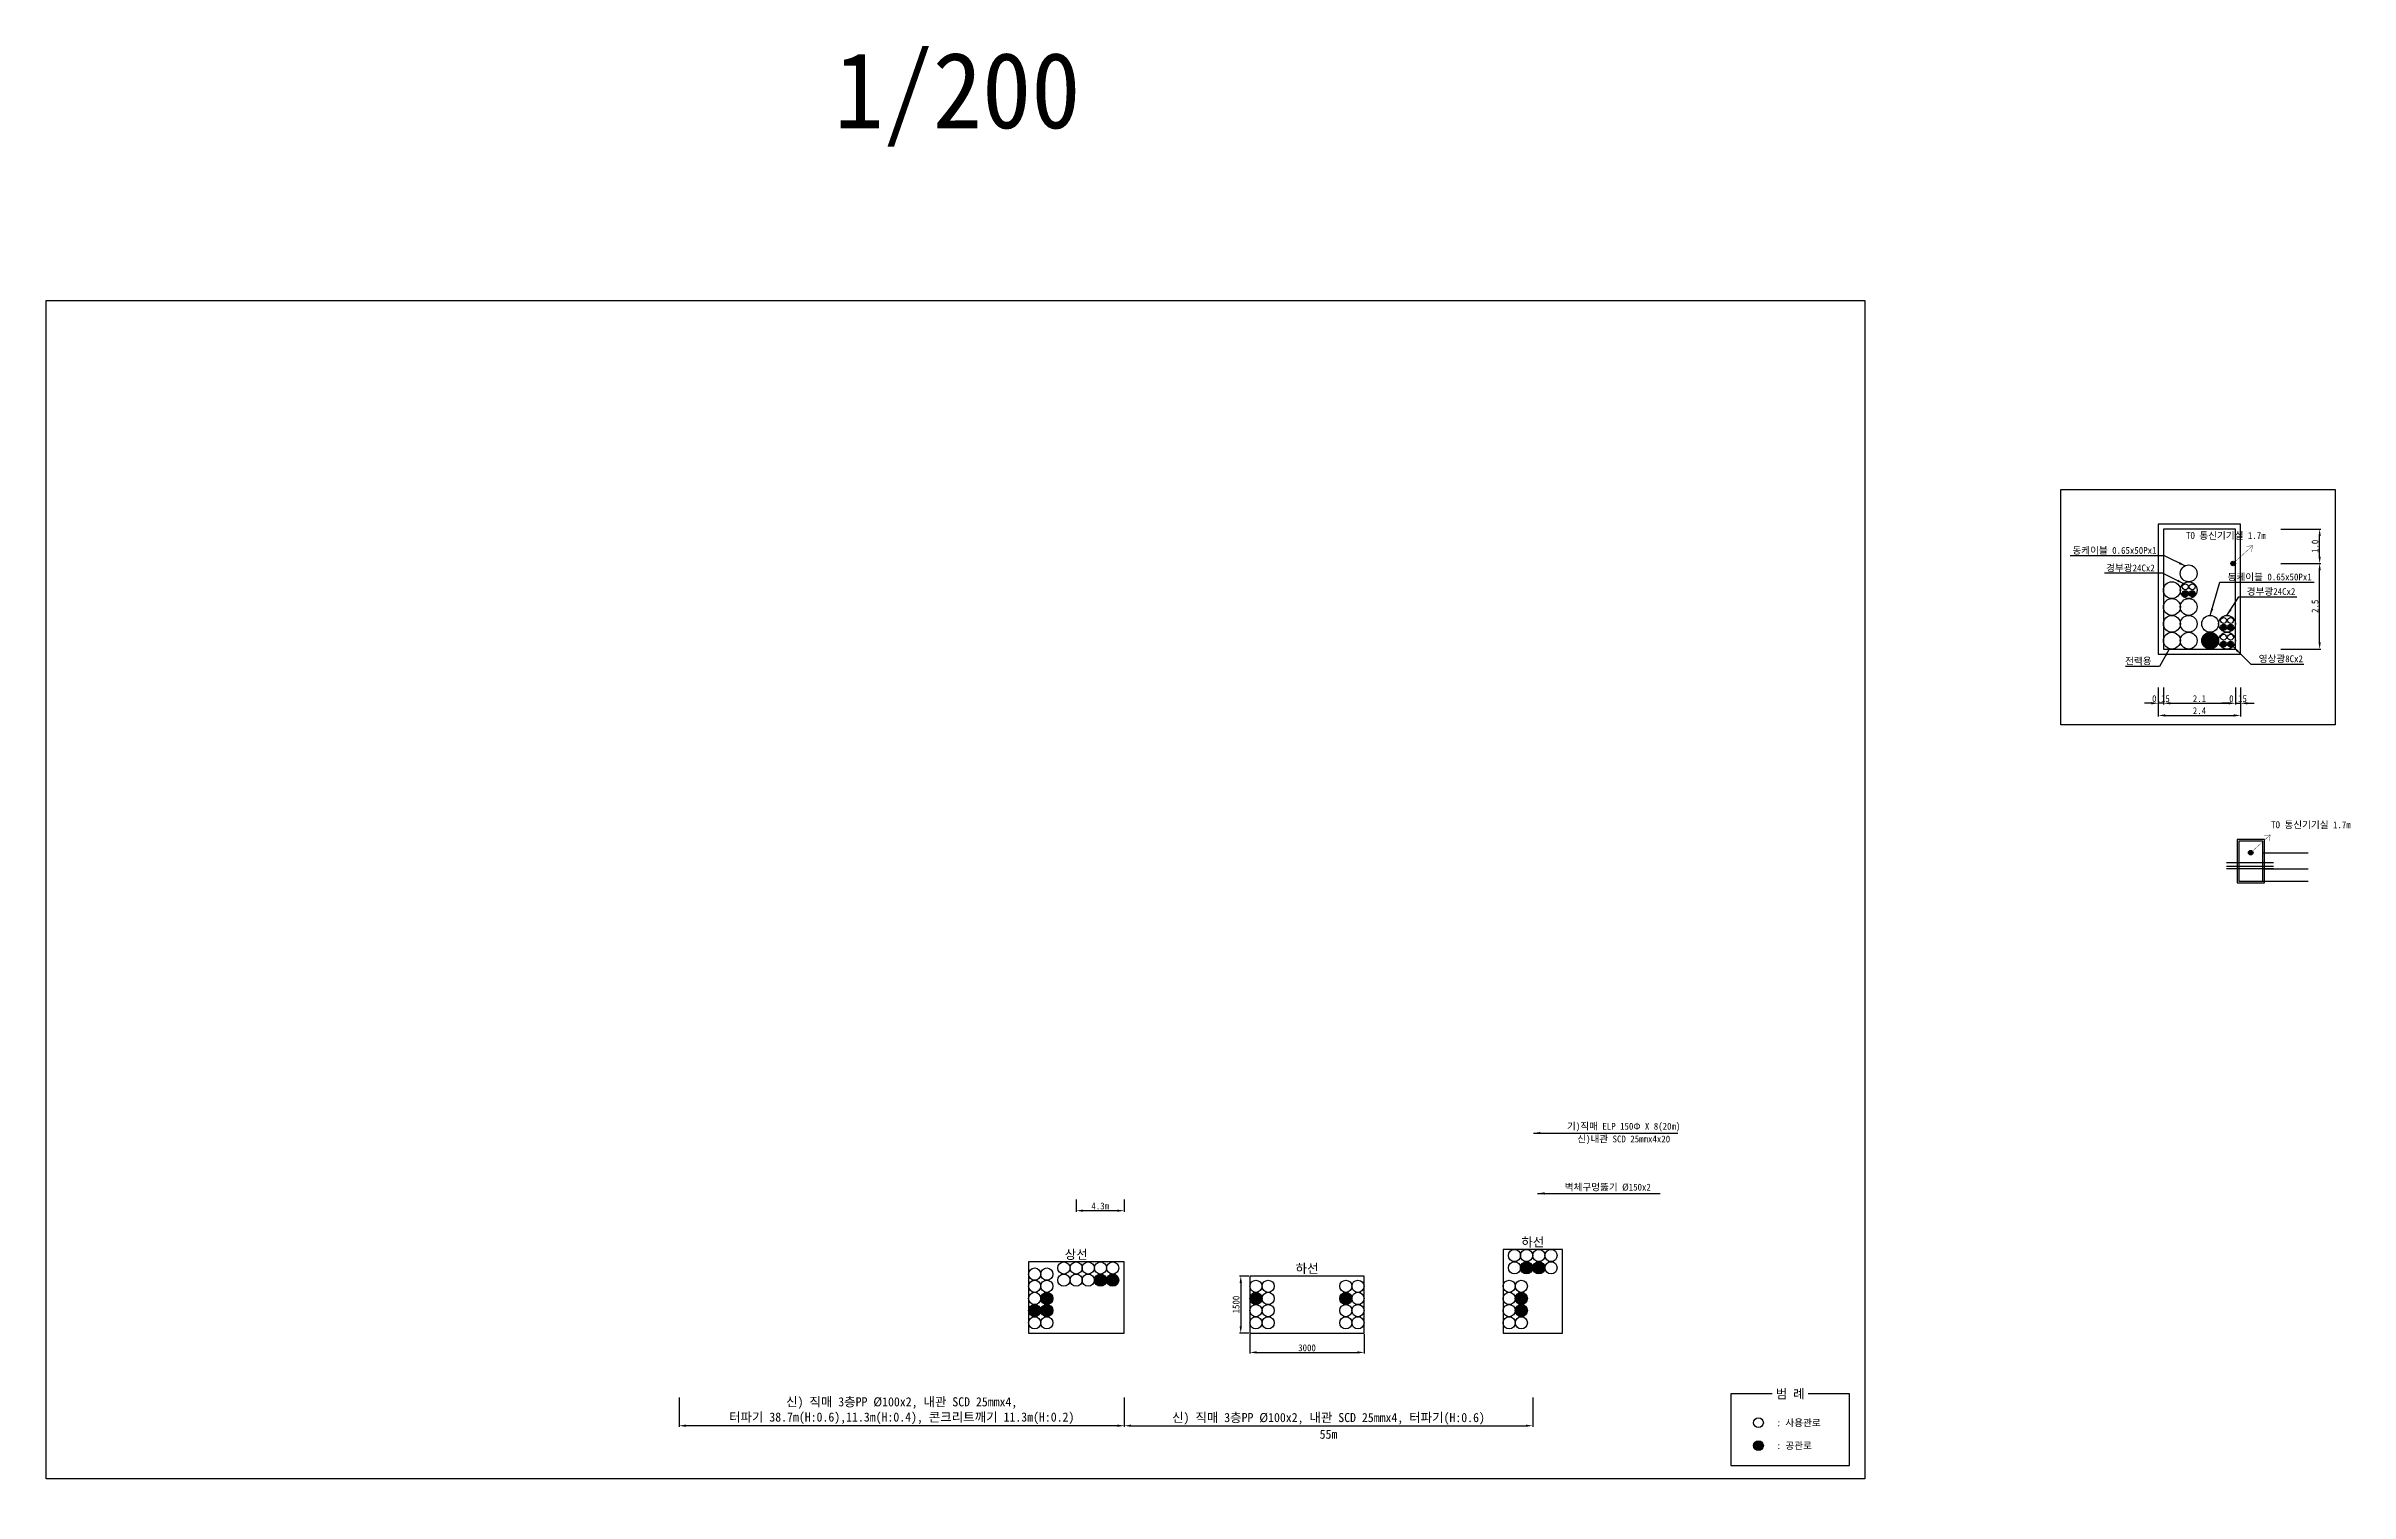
# Model space of a CAD drawing. Extents: x -24986 to -24513, y 27940 to 28142.
# Drawn here: x -24986.1 to -24784.5, y 27950.1 to 28076.8 of the extents above; entities that cross this region are included whole.
import ezdxf
from ezdxf.enums import TextEntityAlignment as Align

# ---------------------------------------------------------------- set-up
doc = ezdxf.new("R2010")
doc.units = 0
doc.header["$MEASUREMENT"] = 0
doc.layers.get('Defpoints').update_dxf_attribs({"linetype": 'CONTINUOUS'})
doc.layers.add('TX-PAPR', color=2, linetype='CONTINUOUS', plot=False)
for name, color, linetype in [('TZ-BASE', 253, 'CONTINUOUS'), ('TZ-DIMS', 1, 'CONTINUOUS'), ('TZ-LEAL', 1, 'CONTINUOUS'), ('TZ-LEAT', 3, 'CONTINUOUS'), ('TZ-LINE', 7, 'CONTINUOUS'), ('TZ-TEX2', 3, 'CONTINUOUS'), ('TZ-TEXT', 6, 'CONTINUOUS')]:
    doc.layers.add(name, color=color, linetype=linetype)
doc.styles.get("Standard").update_dxf_attribs({"font": 'GulimChe.ttf'})
doc.dimstyles.new('D200', dxfattribs={"dimscale": 0.2, "dimtxt": 3, "dimasz": 3, "dimexe": 0.5, "dimexo": 0.5, "dimgap": 0.5, "dimtad": 1, "dimdec": 0, "dimzin": 1, "dimdsep": 46, "dimlunit": 6, "dimtxsty": 'Standard', "dimcen": 1, "dimclrd": 1, "dimclre": 1, "dimclrt": 3, "dimadec": 0, "dimazin": 0, "dimtfac": 1, "dimtdec": 0, "dimtix": 1, "dimtmove": 2, "dimatfit": 3, "dimfxl": 0, "dimtvp": 2, "dimlwd": -1, "dimlwe": -1, "dimarcsym": 0})

# ---------------------------------------------------------------- blocks, each defined once
blk = doc.blocks.new('*D7')
at = {"layer": 'Defpoints', "color": 0, "ltscale": 2}
for p in [(-24880.76, 27969.11), (-24881.56, 27964.11), (-24880.76, 27964.11)]:
    blk.add_point(p, dxfattribs=at)
at = {"layer": 'TZ-DIMS', "color": 1, "ltscale": 2}
for p, q in [((-24880.86, 27969.11), (-24881.66, 27969.11)), ((-24881.56, 27968.51), (-24881.56, 27964.71)), ((-24880.86, 27964.11), (-24881.66, 27964.11))]:
    blk.add_line(p, q, dxfattribs=at)
for points in [[(-24881.66, 27968.51), (-24881.46, 27968.51), (-24881.56, 27969.11)], [(-24881.66, 27964.71), (-24881.46, 27964.71), (-24881.56, 27964.11)]]:
    blk.add_solid(points, dxfattribs=at)
at = {"layer": 'TZ-DIMS', "color": 3, "ltscale": 2, "insert": (-24881.97, 27966.61), "char_height": 0.6, "attachment_point": 5, "rotation": 90}
blk.add_mtext('1500', dxfattribs=at)
blk = doc.blocks.new('*D8')
at = {"layer": 'Defpoints', "color": 0, "ltscale": 2}
for p in [(-24880.76, 27964.11), (-24870.76, 27964.11), (-24870.76, 27962.42)]:
    blk.add_point(p, dxfattribs=at)
at = {"layer": 'TZ-DIMS', "color": 1, "ltscale": 2}
for p, q in [((-24880.76, 27964.01), (-24880.76, 27962.32)), ((-24870.76, 27964.01), (-24870.76, 27962.32)), ((-24880.16, 27962.42), (-24871.36, 27962.42))]:
    blk.add_line(p, q, dxfattribs=at)
for points in [[(-24880.16, 27962.52), (-24880.16, 27962.32), (-24880.76, 27962.42)], [(-24871.36, 27962.52), (-24871.36, 27962.32), (-24870.76, 27962.42)]]:
    blk.add_solid(points, dxfattribs=at)
at = {"layer": 'TZ-DIMS', "color": 3, "ltscale": 2, "insert": (-24875.76, 27962.82), "char_height": 0.6, "attachment_point": 5}
blk.add_mtext('3000', dxfattribs=at)
blk = doc.blocks.new('*D4')
at = {"layer": 'Defpoints', "color": 0, "ltscale": 2}
for p in [(-24895.96, 27975.91), (-24891.76, 27975.91), (-24895.96, 27974.83)]:
    blk.add_point(p, dxfattribs=at)
at = {"layer": 'TZ-DIMS', "color": 1, "ltscale": 2}
for p, q in [((-24895.96, 27975.81), (-24895.96, 27974.73)), ((-24892.36, 27974.83), (-24895.36, 27974.83)), ((-24891.76, 27975.81), (-24891.76, 27974.73))]:
    blk.add_line(p, q, dxfattribs=at)
for points in [[(-24895.36, 27974.93), (-24895.36, 27974.73), (-24895.96, 27974.83)], [(-24892.36, 27974.93), (-24892.36, 27974.73), (-24891.76, 27974.83)]]:
    blk.add_solid(points, dxfattribs=at)
at = {"layer": 'TZ-DIMS', "color": 3, "ltscale": 2, "insert": (-24893.86, 27975.24), "char_height": 0.6, "width": 0.3945, "attachment_point": 5}
blk.add_mtext('4.3m', dxfattribs=at)
blk = doc.blocks.new('*D5')
at = {"layer": 'Defpoints', "color": 0, "ltscale": 2}
for p in [(-24891.76, 27958.58), (-24856, 27958.58), (-24856, 27956)]:
    blk.add_point(p, dxfattribs=at)
at = {"layer": 'TZ-TEXT', "color": 1, "ltscale": 2}
for p, q in [((-24891.76, 27958.48), (-24891.76, 27955.9)), ((-24856, 27958.48), (-24856, 27955.9)), ((-24891.16, 27956), (-24856.6, 27956))]:
    blk.add_line(p, q, dxfattribs=at)
for points in [[(-24891.16, 27956.1), (-24891.16, 27955.9), (-24891.76, 27956)], [(-24856.6, 27956.1), (-24856.6, 27955.9), (-24856, 27956)]]:
    blk.add_solid(points, dxfattribs=at)
at = {"layer": 'TZ-TEXT', "color": 3, "ltscale": 2, "insert": (-24873.88, 27956.61), "char_height": 0.8, "attachment_point": 5}
blk.add_mtext('{\\C6;신) 직매 3층PP Ø100x2, 내관 SCD 25mmx4, 터파기(H:0.6)}', dxfattribs=at)
blk = doc.blocks.new('*D6')
at = {"layer": 'Defpoints', "color": 0, "ltscale": 2}
for p in [(-24930.73, 27958.58), (-24891.76, 27958.58), (-24930.73, 27956)]:
    blk.add_point(p, dxfattribs=at)
at = {"layer": 'TZ-TEXT', "color": 1, "ltscale": 2}
for p, q in [((-24930.73, 27958.48), (-24930.73, 27955.9)), ((-24891.76, 27958.48), (-24891.76, 27955.9)), ((-24892.36, 27956), (-24930.13, 27956))]:
    blk.add_line(p, q, dxfattribs=at)
for points in [[(-24930.13, 27956.1), (-24930.13, 27955.9), (-24930.73, 27956)], [(-24892.36, 27956.1), (-24892.36, 27955.9), (-24891.76, 27956)]]:
    blk.add_solid(points, dxfattribs=at)
at = {"layer": 'TZ-TEXT', "color": 3, "ltscale": 2, "insert": (-24911.24, 27957.32), "char_height": 0.8, "attachment_point": 5}
blk.add_mtext('{\\C6;신) 직매 3층PP Ø100x2, 내관 SCD 25mmx4,\\P터파기 38.7m(H:0.6),11.3m(H:0.4), 콘크리트깨기 11.3m(H:0.2)}', dxfattribs=at)
blk = doc.blocks.new('*D9')
at = {"layer": 'Defpoints', "color": 0}
for p in [(-24790.62, 28031.51), (-24787.12, 28031.51), (-24790.62, 28024.01)]:
    blk.add_point(p, dxfattribs=at)
at = {"layer": 'TZ-LINE', "color": 1}
for p, q in [((-24790.52, 28031.51), (-24787.02, 28031.51)), ((-24787.12, 28024.61), (-24787.12, 28030.91)), ((-24790.52, 28024.01), (-24787.02, 28024.01))]:
    blk.add_line(p, q, dxfattribs=at)
for points in [[(-24787.22, 28030.91), (-24787.02, 28030.91), (-24787.12, 28031.51)], [(-24787.22, 28024.61), (-24787.02, 28024.61), (-24787.12, 28024.01)]]:
    blk.add_solid(points, dxfattribs=at)
at = {"layer": 'TZ-LINE', "color": 3, "insert": (-24787.52, 28027.76), "char_height": 0.6, "width": 1.1387, "attachment_point": 5, "rotation": 90}
blk.add_mtext('2.5', dxfattribs=at)
blk = doc.blocks.new('*D10')
at = {"layer": 'Defpoints', "color": 0}
for p in [(-24790.62, 28034.51), (-24787.12, 28034.51), (-24790.62, 28031.51)]:
    blk.add_point(p, dxfattribs=at)
at = {"layer": 'TZ-LINE', "color": 1}
for p, q in [((-24790.52, 28034.51), (-24787.02, 28034.51)), ((-24787.12, 28032.11), (-24787.12, 28033.91)), ((-24790.52, 28031.51), (-24787.02, 28031.51))]:
    blk.add_line(p, q, dxfattribs=at)
for points in [[(-24787.22, 28033.91), (-24787.02, 28033.91), (-24787.12, 28034.51)], [(-24787.22, 28032.11), (-24787.02, 28032.11), (-24787.12, 28031.51)]]:
    blk.add_solid(points, dxfattribs=at)
at = {"layer": 'TZ-LINE', "color": 3, "insert": (-24787.52, 28033.01), "char_height": 0.6, "attachment_point": 5, "rotation": 90}
blk.add_mtext('1.0', dxfattribs=at)
blk = doc.blocks.new('*D11')
at = {"layer": 'Defpoints', "color": 0}
for p in [(-24801.24, 28020.74), (-24800.79, 28020.74), (-24801.24, 28019.27)]:
    blk.add_point(p, dxfattribs=at)
at = {"layer": 'TZ-LINE', "color": 1}
for p, q in [((-24801.24, 28020.64), (-24801.24, 28019.17)), ((-24800.79, 28020.64), (-24800.79, 28019.17)), ((-24801.84, 28019.27), (-24802.44, 28019.27)), ((-24800.79, 28019.27), (-24801.24, 28019.27)), ((-24800.19, 28019.27), (-24799.59, 28019.27))]:
    blk.add_line(p, q, dxfattribs=at)
for points in [[(-24801.84, 28019.37), (-24801.84, 28019.17), (-24801.24, 28019.27)], [(-24800.19, 28019.37), (-24800.19, 28019.17), (-24800.79, 28019.27)]]:
    blk.add_solid(points, dxfattribs=at)
at = {"layer": 'TZ-LINE', "color": 3, "insert": (-24801.01, 28019.67), "char_height": 0.6, "attachment_point": 5}
blk.add_mtext('0.15', dxfattribs=at)
blk = doc.blocks.new('*D12')
at = {"layer": 'Defpoints', "color": 0}
for p in [(-24800.79, 28020.74), (-24794.49, 28020.74), (-24794.49, 28019.27)]:
    blk.add_point(p, dxfattribs=at)
at = {"layer": 'TZ-LINE', "color": 1}
for p, q in [((-24800.79, 28020.64), (-24800.79, 28019.17)), ((-24794.49, 28020.64), (-24794.49, 28019.17)), ((-24800.19, 28019.27), (-24795.09, 28019.27))]:
    blk.add_line(p, q, dxfattribs=at)
for points in [[(-24800.19, 28019.37), (-24800.19, 28019.17), (-24800.79, 28019.27)], [(-24795.09, 28019.37), (-24795.09, 28019.17), (-24794.49, 28019.27)]]:
    blk.add_solid(points, dxfattribs=at)
at = {"layer": 'TZ-LINE', "color": 3, "insert": (-24797.64, 28019.67), "char_height": 0.6, "attachment_point": 5}
blk.add_mtext('2.1', dxfattribs=at)
blk = doc.blocks.new('*D13')
at = {"layer": 'Defpoints', "color": 0}
for p in [(-24794.49, 28020.74), (-24794.04, 28020.74), (-24794.04, 28019.27)]:
    blk.add_point(p, dxfattribs=at)
at = {"layer": 'TZ-LINE', "color": 1}
for p, q in [((-24794.49, 28020.64), (-24794.49, 28019.17)), ((-24794.04, 28020.64), (-24794.04, 28019.17)), ((-24795.09, 28019.27), (-24795.69, 28019.27)), ((-24794.49, 28019.27), (-24794.04, 28019.27)), ((-24793.44, 28019.27), (-24792.84, 28019.27))]:
    blk.add_line(p, q, dxfattribs=at)
for points in [[(-24795.09, 28019.37), (-24795.09, 28019.17), (-24794.49, 28019.27)], [(-24793.44, 28019.37), (-24793.44, 28019.17), (-24794.04, 28019.27)]]:
    blk.add_solid(points, dxfattribs=at)
at = {"layer": 'TZ-LINE', "color": 3, "insert": (-24794.26, 28019.67), "char_height": 0.6, "attachment_point": 5}
blk.add_mtext('0.15', dxfattribs=at)
blk = doc.blocks.new('*D14')
at = {"layer": 'Defpoints', "color": 0}
for p in [(-24801.24, 28020.74), (-24794.04, 28020.74), (-24794.04, 28018.2)]:
    blk.add_point(p, dxfattribs=at)
at = {"layer": 'TZ-LINE', "color": 1}
for p, q in [((-24801.24, 28020.64), (-24801.24, 28018.1)), ((-24794.04, 28020.64), (-24794.04, 28018.1)), ((-24800.64, 28018.2), (-24794.64, 28018.2))]:
    blk.add_line(p, q, dxfattribs=at)
for points in [[(-24800.64, 28018.3), (-24800.64, 28018.1), (-24801.24, 28018.2)], [(-24794.64, 28018.3), (-24794.64, 28018.1), (-24794.04, 28018.2)]]:
    blk.add_solid(points, dxfattribs=at)
at = {"layer": 'TZ-LINE', "color": 3, "insert": (-24797.64, 28018.61), "char_height": 0.6, "attachment_point": 5}
blk.add_mtext('2.4', dxfattribs=at)

msp = doc.modelspace()

# ---------------------------------------------------------------- hatches: boundary and pattern name
at = {"layer": 'TZ-LINE'}
h = msp.add_hatch(color=256, dxfattribs=at)
h.dxf.hatch_style = 1
h.paths.add_polyline_path([(-24793.35, 28006.18, 1), (-24792.95, 28006.18, 1)])
at = {"layer": 'TZ-LINE', "ltscale": 2}
h = msp.add_hatch(color=256, dxfattribs=at)
h.dxf.hatch_style = 1
h.paths.add_polyline_path([(-24857.07, 27969.83, 1), (-24856, 27969.83, 1)])
h = msp.add_hatch(color=256, dxfattribs=at)
h.dxf.hatch_style = 1
h.paths.add_polyline_path([(-24856, 27969.83, 1), (-24854.94, 27969.83, 1)])
h = msp.add_hatch(color=256, dxfattribs=at)
h.dxf.hatch_style = 1
h.paths.add_polyline_path([(-24894.37, 27968.75, 1), (-24893.31, 27968.75, 1)])
h = msp.add_hatch(color=256, dxfattribs=at)
h.dxf.hatch_style = 1
h.paths.add_polyline_path([(-24893.31, 27968.75, 1), (-24892.24, 27968.75, 1)])
h = msp.add_hatch(color=256, dxfattribs=at)
h.dxf.hatch_style = 1
h.paths.add_polyline_path([(-24900.13, 27966.08, 1), (-24899.07, 27966.08, 1)])
h = msp.add_hatch(color=256, dxfattribs=at)
h.dxf.hatch_style = 1
h.paths.add_polyline_path([(-24899.07, 27967.15, 1), (-24898, 27967.15, 1)])
h = msp.add_hatch(color=256, dxfattribs=at)
h.dxf.hatch_style = 1
h.paths.add_polyline_path([(-24899.07, 27966.08, 1), (-24898, 27966.08, 1)])
h = msp.add_hatch(color=256, dxfattribs=at)
h.dxf.hatch_style = 1
h.paths.add_polyline_path([(-24880.76, 27967.15, 1), (-24879.7, 27967.15, 1)])
h = msp.add_hatch(color=256, dxfattribs=at)
h.dxf.hatch_style = 1
h.paths.add_polyline_path([(-24872.9, 27967.15, 1), (-24871.83, 27967.15, 1)])
h = msp.add_hatch(color=256, dxfattribs=at)
h.dxf.hatch_style = 1
h.paths.add_polyline_path([(-24857.53, 27967.15, 1), (-24856.46, 27967.15, 1)])
h = msp.add_hatch(color=256, dxfattribs=at)
h.dxf.hatch_style = 1
h.paths.add_polyline_path([(-24857.53, 27966.08, 1), (-24856.46, 27966.08, 1)])
h = msp.add_hatch(color=256, dxfattribs=at)
h.dxf.hatch_style = 1
h.paths.add_polyline_path([(-24836.66, 27954.26, 1), (-24835.81, 27954.26, 1)])

# ---------------------------------------------------------------- linework, layer by layer
at = {"layer": 'TX-PAPR'}
msp.add_lwpolyline([(-24986.14, 28054.55), (-24826.94, 28054.55), (-24826.94, 27951.35), (-24986.14, 27951.35)], close=True, dxfattribs=at)
at = {"layer": 'TZ-BASE'}
for p, q in [((-24791.16, 28005.3), (-24795.28, 28005.3)), ((-24791.16, 28004.98), (-24795.28, 28004.98)), ((-24791.16, 28004.78), (-24795.28, 28004.78))]:
    msp.add_line(p, q, dxfattribs=at)
at = {"layer": 'TZ-LINE'}
for points in [[(-24794.35, 28003.53), (-24791.95, 28003.53), (-24791.95, 28007.33), (-24794.35, 28007.33)], [(-24794.2, 28003.68), (-24792.1, 28003.68), (-24792.1, 28007.18), (-24794.2, 28007.18)]]:
    msp.add_lwpolyline(points, close=True, dxfattribs=at)
at = {"layer": 'TZ-LINE', "const_width": 0.03}
for points in [[(-24793.15, 28006.18), (-24791.44, 28007.74)], [(-24791.99, 28007.68), (-24791.44, 28007.74), (-24791.55, 28007.2)]]:
    msp.add_lwpolyline(points, dxfattribs=at)
at = {"layer": 'TZ-LINE'}
for points in [[(-24792.1, 28006.18), (-24788.12, 28006.18)], [(-24792.1, 28004.78), (-24788.12, 28004.78)], [(-24792.1, 28003.68), (-24788.12, 28003.68)]]:
    msp.add_lwpolyline(points, dxfattribs=at)
at = {"layer": 'TZ-LINE', "ltscale": 2, "elevation": 0.31}
for points in [[(-24900.13, 27964.11), (-24891.78, 27964.11), (-24891.78, 27970.35), (-24900.13, 27970.35)], [(-24858.6, 27964.11), (-24853.41, 27964.11), (-24853.41, 27971.43), (-24858.6, 27971.43)], [(-24880.76, 27964.11), (-24870.76, 27964.11), (-24870.76, 27969.11), (-24880.76, 27969.11)]]:
    msp.add_lwpolyline(points, close=True, dxfattribs=at)
msp.add_lwpolyline([(-24835.05, 27958.8), (-24838.67, 27958.8), (-24838.67, 27952.53), (-24828.26, 27952.53), (-24828.26, 27958.8), (-24831.88, 27958.8)], dxfattribs=at)
at = {"layer": 'TZ-LINE'}
msp.add_circle((-24793.15, 28006.18), 0.2, dxfattribs=at)
at = {"layer": 'TZ-LINE', "ltscale": 2}
for centre, radius in [((-24899.6, 27969.28, 0.31), 0.533), ((-24898.53, 27969.28, 0.31), 0.533), ((-24897.04, 27969.81, 0.31), 0.533), ((-24895.97, 27969.81, 0.31), 0.533), ((-24894.91, 27969.81, 0.31), 0.533), ((-24893.84, 27969.81, 0.31), 0.533), ((-24892.77, 27969.81, 0.31), 0.533), ((-24857.6, 27970.9, 0.31), 0.533), ((-24857.6, 27969.83, 0.31), 0.533), ((-24856.54, 27970.9, 0.31), 0.533), ((-24856.54, 27969.83, 0.31), 0.533), ((-24855.47, 27970.9, 0.31), 0.533), ((-24855.47, 27969.83, 0.31), 0.533), ((-24854.4, 27970.9, 0.31), 0.533), ((-24854.4, 27969.83, 0.31), 0.533), ((-24899.6, 27968.21, 0.31), 0.533), ((-24898.53, 27968.21, 0.31), 0.533), ((-24897.04, 27968.75, 0.31), 0.533), ((-24895.97, 27968.75, 0.31), 0.533), ((-24894.91, 27968.75, 0.31), 0.533), ((-24893.84, 27968.75, 0.31), 0.533), ((-24892.77, 27968.75, 0.31), 0.533), ((-24880.23, 27968.21, 0.31), 0.533), ((-24879.16, 27968.21, 0.31), 0.533), ((-24872.36, 27968.21, 0.31), 0.533), ((-24871.3, 27968.21, 0.31), 0.533), ((-24858.06, 27968.21, 0.31), 0.533), ((-24857, 27968.21, 0.31), 0.533), ((-24899.6, 27967.15, 0.31), 0.533), ((-24899.6, 27966.08, 0.31), 0.533), ((-24898.53, 27967.15, 0.31), 0.533), ((-24898.53, 27966.08, 0.31), 0.533), ((-24880.23, 27967.15, 0.31), 0.533), ((-24880.23, 27966.08, 0.31), 0.533), ((-24879.16, 27967.15, 0.31), 0.533), ((-24879.16, 27966.08, 0.31), 0.533), ((-24872.36, 27967.15, 0.31), 0.533), ((-24872.36, 27966.08, 0.31), 0.533), ((-24871.3, 27967.15, 0.31), 0.533), ((-24871.3, 27966.08, 0.31), 0.533), ((-24858.06, 27967.15, 0.31), 0.533), ((-24858.06, 27966.08, 0.31), 0.533), ((-24857, 27967.15, 0.31), 0.533), ((-24857, 27966.08, 0.31), 0.533), ((-24899.6, 27965.01, 0.31), 0.533), ((-24898.53, 27965.01, 0.31), 0.533), ((-24880.23, 27965.01, 0.31), 0.533), ((-24879.16, 27965.01, 0.31), 0.533), ((-24872.36, 27965.01, 0.31), 0.533), ((-24871.3, 27965.01, 0.31), 0.533), ((-24858.06, 27965.01, 0.31), 0.533), ((-24857, 27965.01, 0.31), 0.533), ((-24836.24, 27956.26, 0.31), 0.427), ((-24836.24, 27954.26, 0.31), 0.427)]:
    msp.add_circle(centre, radius, dxfattribs=at)

# ---------------------------------------------------------------- texts
at = {"layer": 'TZ-LEAT'}
msp.add_text('기)직매 ELP 150Φ X 8(20m)', height=0.6, dxfattribs=at).set_placement((-24848.04, 27982.19, 0.31), align=Align.MIDDLE)
at = {"layer": 'TZ-TEX2'}
for s, height, p in [('1/200', 6.667, (-24906.36, 28072.41)), ('하선', 0.8, (-24856, 27972.1, 0.31)), ('상선', 0.8, (-24895.96, 27971.01, 0.31)), ('하선', 0.8, (-24875.76, 27969.78, 0.31)), ('범 례', 0.8, (-24833.47, 27958.8, 0.31))]:
    msp.add_text(s, height=height, dxfattribs=at).set_placement(p, align=Align.MIDDLE)
for s, p in [(': 사용관로', (-24834.66, 27956.26, 0.31)), (': 공관로', (-24834.66, 27954.26, 0.31))]:
    msp.add_text(s, height=0.6, dxfattribs=at).set_placement(p, align=Align.MIDDLE_LEFT)
at = {"layer": 'TZ-TEXT'}
for s, p in [('TO 통신기기실 1.7m', (-24787.88, 28008.64, 0)), ('신)내관 SCD 25mmx4x20', (-24848.04, 27981.08, 0.31))]:
    msp.add_text(s, height=0.6, rotation=359.9482, dxfattribs=at).set_placement(p, align=Align.MIDDLE)
msp.add_text('벽체구멍뚫기 Ø150x2', height=0.6, rotation=359.9482, dxfattribs=at).set_placement((-24853.2, 27976.9, 0.31), align=Align.MIDDLE_LEFT)
at = {"layer": 'TZ-TEXT', "ltscale": 2, "insert": (-24873.88, 27955.25, 0.31), "char_height": 0.8, "attachment_point": 5}
msp.add_mtext('55m', dxfattribs=at)

# ---------------------------------------------------------------- dimensions: what is measured, and where the dimension line sits
at = {"layer": 'TZ-DIMS', "ltscale": 2}
for base, p1, p2, text, picture, middle in [((-24895.96, 27974.83, 0.31), (-24891.76, 27975.91, 0.31), (-24895.96, 27975.91, 0.31), '<>.3m', '*D4', (-24893.86, 27975.24, 0.31)), ((-24870.76, 27962.42, 0.31), (-24880.76, 27964.11, 0.31), (-24870.76, 27964.11, 0.31), '3000', '*D8', (-24875.76, 27962.82, 0.31))]:
    dim = msp.add_linear_dim(base=base, p1=p1, p2=p2, text=text, dimstyle='D200', dxfattribs=at)
    dim.commit()
    dim.dimension.update_dxf_attribs({"geometry": picture, "text_midpoint": middle})
dim = msp.add_linear_dim(base=(-24881.56, 27964.11, 0.46), p1=(-24880.76, 27969.11, 0.46), p2=(-24880.76, 27964.11, 0.46), angle=90, text='1500', dimstyle='D200', dxfattribs=at)
dim.commit()
dim.dimension.update_dxf_attribs({"geometry": '*D7', "text_midpoint": (-24881.97, 27966.61, 0.46)})
at = {"layer": 'TZ-TEXT', "ltscale": 2}
for base, p2, text, picture, middle in [((-24930.73, 27956, 0.31), (-24930.73, 27958.58, 0.31), '{\\C6;신) 직매 3층PP Ø100x2, 내관 SCD 25mmx4,\\P터파기 38.7m(H:0.6),11.3m(H:0.4), 콘크리트깨기 11.3m(H:0.2)}', '*D6', (-24911.24, 27957.32, 0.31)), ((-24856, 27956, 0.31), (-24856, 27958.58, 0.31), '{\\C6;신) 직매 3층PP Ø100x2, 내관 SCD 25mmx4, 터파기(H:0.6)}', '*D5', (-24873.88, 27956.61, 0.31))]:
    dim = msp.add_linear_dim(base=base, p1=(-24891.76, 27958.58, 0.31), p2=p2, text=text, dimstyle='D200', override={"dimtxt": 4}, dxfattribs=at)
    dim.commit()
    dim.dimension.update_dxf_attribs({"geometry": picture, "text_midpoint": middle})

# ---------------------------------------------------------------- leaders
at = {"layer": 'TZ-LEAL'}
for points in [[(-24855.93, 27981.63, 0.31), (-24843.29, 27981.63)], [(-24855.57, 27976.34, 0.31), (-24844.86, 27976.34, 0)]]:
    msp.add_leader(points, dimstyle='D200', dxfattribs=at)

# ---------------------------------------------------------------- wipeouts: each hides what was drawn before it
msp.add_wipeout([(-24809.77, 28037.98), (-24809.77, 28017.39), (-24785.75, 28017.39), (-24785.75, 28037.98)]).dxf.layer = 'TX-PAPR'

# ---------------------------------------------------------------- next in the draw order: hatches: boundary and pattern name
at = {"layer": 'TZ-LINE'}
h = msp.add_hatch(color=256, dxfattribs=at)
h.dxf.hatch_style = 1
h.paths.add_polyline_path([(-24794.89, 28031.51, 1), (-24794.49, 28031.51, 1)])
h = msp.add_hatch(color=256, dxfattribs=at)
h.dxf.hatch_style = 1
h.paths.add_polyline_path([(-24799.14, 28028.87, 1), (-24798.62, 28028.87, 1)])
h = msp.add_hatch(color=256, dxfattribs=at)
h.dxf.hatch_style = 1
h.paths.add_polyline_path([(-24798.02, 28028.87, -1), (-24798.53, 28028.87, -1)])
at = {"layer": 'TZ-LINE', "ltscale": 2}
h = msp.add_hatch(color=256, dxfattribs=at)
h.dxf.hatch_style = 1
h.paths.add_polyline_path([(-24795.96, 28024.75, 1), (-24797.44, 28024.75, 1)])
at = {"layer": 'TZ-LINE'}
h = msp.add_hatch(color=256, dxfattribs=at)
h.dxf.hatch_style = 1
h.paths.add_polyline_path([(-24795.79, 28025.92, 1), (-24795.27, 28025.92, 1)])
h = msp.add_hatch(color=256, dxfattribs=at)
h.dxf.hatch_style = 1
h.paths.add_polyline_path([(-24795.79, 28024.44, 1), (-24795.27, 28024.44, 1)])
h = msp.add_hatch(color=256, dxfattribs=at)
h.dxf.hatch_style = 1
h.paths.add_polyline_path([(-24794.67, 28025.92, -1), (-24795.18, 28025.92, -1)])
h = msp.add_hatch(color=256, dxfattribs=at)
h.dxf.hatch_style = 1
h.paths.add_polyline_path([(-24794.67, 28024.44, -1), (-24795.18, 28024.44, -1)])

# ---------------------------------------------------------------- next in the draw order: linework, layer by layer
for points in [[(-24801.24, 28023.56), (-24794.04, 28023.56), (-24794.04, 28034.96), (-24801.24, 28034.96)], [(-24800.79, 28024.01), (-24794.49, 28024.01), (-24794.49, 28034.51), (-24800.79, 28034.51)]]:
    msp.add_lwpolyline(points, close=True, dxfattribs=at)
at = {"layer": 'TZ-LINE', "const_width": 0.03}
for points in [[(-24794.69, 28031.51), (-24792.98, 28033.07)], [(-24793.53, 28033.01), (-24792.98, 28033.07), (-24793.09, 28032.53)]]:
    msp.add_lwpolyline(points, dxfattribs=at)
at = {"layer": 'TZ-LINE', "ltscale": 2}
for centre, radius in [((-24798.58, 28030.64), 0.737), ((-24800.05, 28029.17), 0.737), ((-24800.05, 28027.7), 0.737), ((-24798.58, 28029.17), 0.737), ((-24798.58, 28027.7), 0.737), ((-24798.88, 28029.47), 0.259), ((-24798.88, 28028.87), 0.259), ((-24798.27, 28029.47), 0.259), ((-24798.27, 28028.87), 0.259), ((-24800.05, 28026.22), 0.737), ((-24798.58, 28026.22), 0.737), ((-24796.7, 28026.22), 0.737), ((-24795.23, 28026.22), 0.737), ((-24795.53, 28026.52), 0.259), ((-24794.92, 28026.52), 0.259), ((-24800.05, 28024.75), 0.737), ((-24798.58, 28024.75), 0.737), ((-24796.7, 28024.75), 0.737), ((-24795.23, 28024.75), 0.737), ((-24795.53, 28025.92), 0.259), ((-24795.53, 28025.05), 0.259), ((-24795.53, 28024.44), 0.259), ((-24794.92, 28025.92), 0.259), ((-24794.92, 28025.05), 0.259), ((-24794.92, 28024.44), 0.259)]:
    msp.add_circle(centre, radius, dxfattribs=at)
at = {"layer": 'TZ-LINE'}
msp.add_circle((-24794.69, 28031.51), 0.2, dxfattribs=at)
at = {"layer": 'TZ-TEXT'}
msp.add_lwpolyline([(-24809.77, 28037.98), (-24785.75, 28037.98), (-24785.75, 28017.39), (-24809.77, 28017.39)], close=True, dxfattribs=at)

# ---------------------------------------------------------------- next in the draw order: texts
at = {"layer": 'TZ-DIMS', "char_height": 0.6}
for s, insert, attachment_point in [('동케이블 0.65x50Px1', (-24801.4, 28032.29), 9), ('경부광24Cx2', (-24801.55, 28030.75), 9), ('동케이블 0.65x50Px1', (-24795.17, 28029.96), 7), ('경부광24Cx2', (-24793.5, 28028.69), 7), ('전력용', (-24801.83, 28022.6), 9), ('영상광8Cx2', (-24792.45, 28022.8), 7)]:
    msp.add_mtext(s, dxfattribs=dict(at, insert=insert, attachment_point=attachment_point))
at = {"layer": 'TZ-TEXT'}
msp.add_text('TO 통신기기실 1.7m', height=0.6, rotation=359.9482, dxfattribs=at).set_placement((-24795.33, 28033.97, 0), align=Align.MIDDLE)

# ---------------------------------------------------------------- next in the draw order: dimensions: what is measured, and where the dimension line sits
at = {"layer": 'TZ-LINE'}
for base, p1, p2, text, picture, middle in [((-24787.12, 28034.51), (-24790.62, 28031.51), (-24790.62, 28034.51), '1.0', '*D10', (-24787.52, 28033.01)), ((-24787.12, 28031.51), (-24790.62, 28024.01), (-24790.62, 28031.51), '2.5', '*D9', (-24787.52, 28027.76))]:
    dim = msp.add_linear_dim(base=base, p1=p1, p2=p2, angle=90, text=text, dimstyle='D200', dxfattribs=at)
    dim.commit()
    dim.dimension.update_dxf_attribs({"geometry": picture, "text_midpoint": middle})
for base, p1, p2, text, picture, middle in [((-24801.24, 28019.27), (-24800.79, 28020.74), (-24801.24, 28020.74), '0.15', '*D11', (-24801.01, 28019.67)), ((-24794.04, 28018.2), (-24801.24, 28020.74), (-24794.04, 28020.74), '2.4', '*D14', (-24797.64, 28018.61)), ((-24794.49, 28019.27), (-24800.79, 28020.74), (-24794.49, 28020.74), '2.1', '*D12', (-24797.64, 28019.67)), ((-24794.04, 28019.27), (-24794.49, 28020.74), (-24794.04, 28020.74), '0.15', '*D13', (-24794.26, 28019.67))]:
    dim = msp.add_linear_dim(base=base, p1=p1, p2=p2, text=text, dimstyle='D200', dxfattribs=at)
    dim.commit()
    dim.dimension.update_dxf_attribs({"geometry": picture, "text_midpoint": middle})

# ---------------------------------------------------------------- next in the draw order: leaders
at = {"layer": 'TZ-DIMS', "annotation_type": 0, "has_hookline": 1}
for points, hookline_direction, text_width in [([(-24798.86, 28031.28), (-24800.71, 28032.19), (-24801.3, 28032.19)], 1, 7.56), ([(-24799.01, 28029.74), (-24800.86, 28030.65), (-24801.45, 28030.65)], 1, 4.39), ([(-24796.7, 28026.96), (-24795.86, 28029.86), (-24795.27, 28029.86)], 0, 7.56), ([(-24795.23, 28026.96), (-24794.19, 28028.59), (-24793.6, 28028.59)], 0, 4.39), ([(-24794.7, 28024.23), (-24793.14, 28022.7), (-24792.55, 28022.7)], 0, 3.96), ([(-24800.28, 28024.01), (-24801.14, 28022.5), (-24801.73, 28022.5)], 1, 2.29)]:
    msp.add_leader(points, dimstyle='D200', dxfattribs=dict(at, hookline_direction=hookline_direction, text_width=text_width))

doc.saveas('drawing.dxf')
